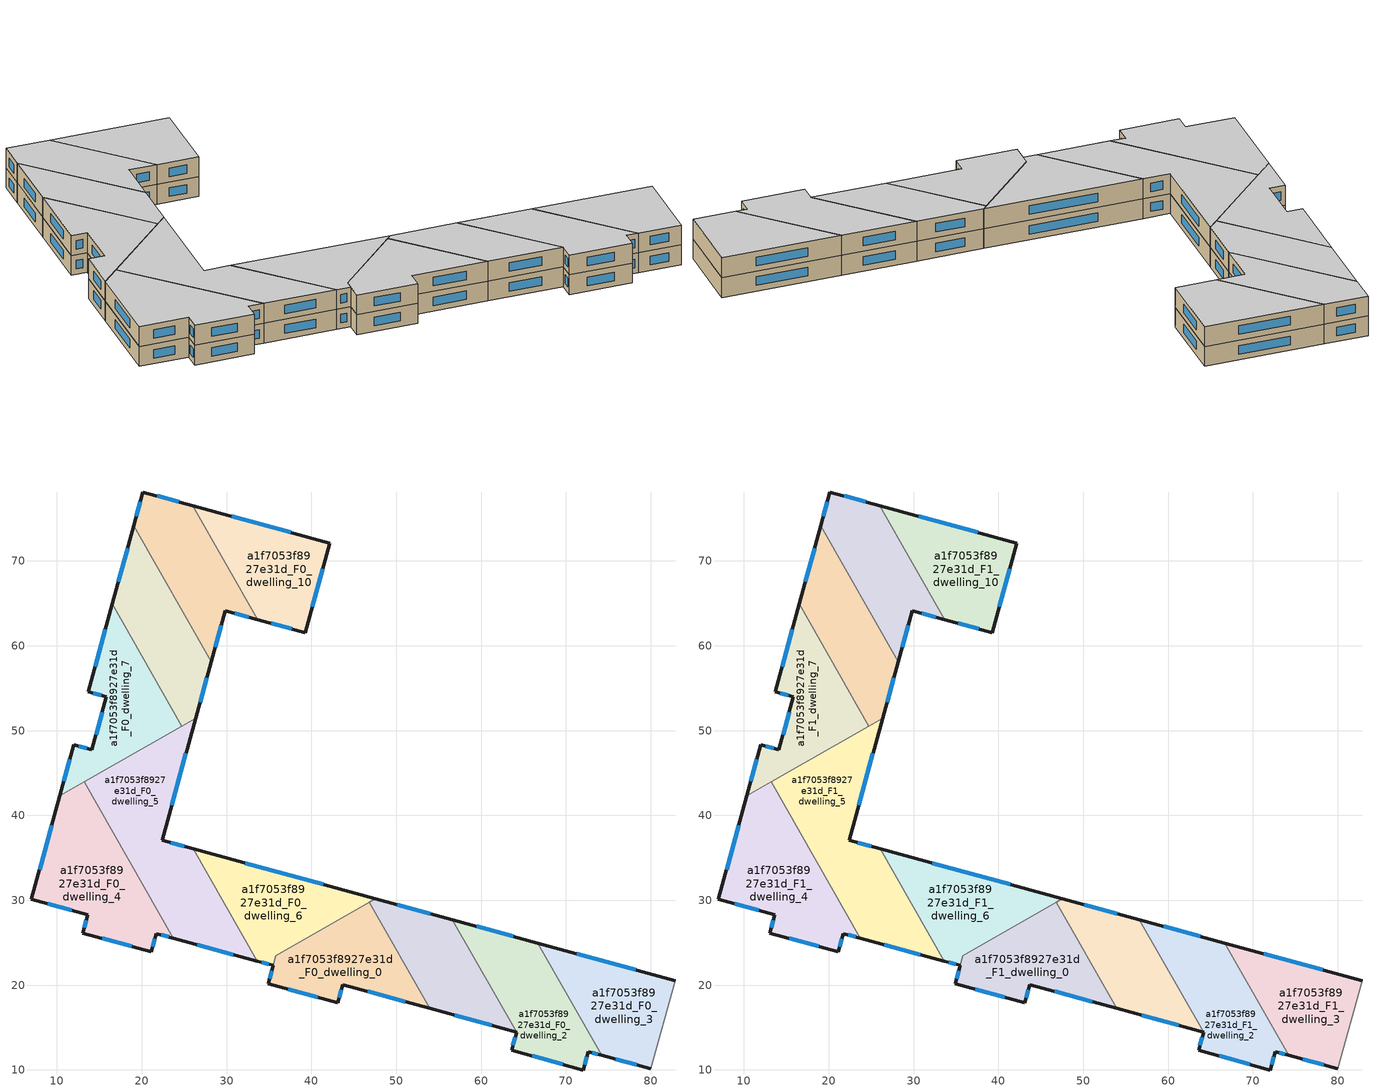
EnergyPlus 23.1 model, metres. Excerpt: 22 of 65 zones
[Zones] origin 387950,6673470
a1f7053f8927e31d_F0_dwelling_0
 floor ground (EU_floor_Construction): 46.83,29.78 53.97,17.26 43.68,20.07 43.09,17.92 34.9,20.16 35.81,23.49 z0
 wall outside (EU_wall_Construction): 34.9,20.16 43.09,17.92 43.68,20.07 53.97,17.26 z0:3
 wall to a1f7053f8927e31d_F0_dwelling_6 (EU_wall_Construction): 46.83,29.78 35.81,23.49 34.9,20.16 z0:3
 wall to a1f7053f8927e31d_F0_dwelling_1 (EU_wall_Construction): 53.97,17.26 46.83,29.78 z0:3
 window (EU_Window_Construction): 46.62,19.27 51.03,18.06 / 43.26,18.53 43.51,19.46 / 37.24,19.52 40.75,18.56 z0.86:2.14
a1f7053f8927e31d_F0_dwelling_1
 floor ground (EU_floor_Construction): 56.62,27.71 64.17,14.47 53.97,17.26 46.82,29.78 47.55,30.19 z0
 wall outside (EU_wall_Construction): 56.62,27.71 47.55,30.19 / 53.97,17.26 64.17,14.47 z0:3
 wall to a1f7053f8927e31d_F0_dwelling_2 (EU_wall_Construction): 64.17,14.47 56.62,27.71 z0:3
 wall to a1f7053f8927e31d_F0_dwelling_6 (EU_wall_Construction): 47.55,30.19 46.82,29.78 z0:3
 window (EU_Window_Construction): 54.02,28.42 50.14,29.48 / 56.88,16.46 61.26,15.26 z0.86:2.14
a1f7053f8927e31d_F0_dwelling_10
 floor ground (EU_floor_Construction): 42.14,72.11 39.26,61.56 33.69,63.09 26.03,76.52 z0
 wall outside (EU_wall_Construction): 33.69,63.09 39.26,61.56 42.14,72.11 26.03,76.52 z0:3
 wall to a1f7053f8927e31d_F0_dwelling_9 (EU_wall_Construction): 26.03,76.52 33.69,63.09 z0:3
 window (EU_Window_Construction): 37.54,73.37 30.63,75.26 / 40.08,64.58 41.32,69.1 / 35.28,62.65 37.67,62 z0.86:2.14
a1f7053f8927e31d_F0_dwelling_2
 floor ground (EU_floor_Construction): 66.67,24.96 74.23,11.72 72.64,12.15 72.05,10 63.58,12.31 64.17,14.47 56.62,27.71 z0
 wall outside (EU_wall_Construction): 64.17,14.47 63.58,12.31 72.05,10 72.64,12.15 74.23,11.72 / 66.67,24.96 56.62,27.71 z0:3
 wall to a1f7053f8927e31d_F0_dwelling_3 (EU_wall_Construction): 74.23,11.72 66.67,24.96 z0:3
 window (EU_Window_Construction): 73.1,12.03 73.78,11.84 / 72.22,10.61 72.47,11.53 / 66,11.65 69.63,10.66 / 64,13.85 63.75,12.93 / 63.8,25.75 59.49,26.93 z0.86:2.14
a1f7053f8927e31d_F0_dwelling_3
 floor ground (EU_floor_Construction): 82.86,20.53 80.02,10.13 74.23,11.72 66.67,24.96 z0
 wall outside (EU_wall_Construction): 82.86,20.53 66.67,24.96 / 74.23,11.72 80.02,10.13 z0:3
 wall adiabatic (EU_wall_Construction): 80.02,10.13 82.86,20.53 z0:3
 window (EU_Window_Construction): 78.24,21.8 71.3,23.7 / 75.88,11.26 78.37,10.59 z0.86:2.14
a1f7053f8927e31d_F0_dwelling_4
 floor ground (EU_floor_Construction): 13.21,43.97 23.73,25.53 21.69,26.08 21.1,23.93 13.05,26.13 13.64,28.29 6.99,30.11 10.33,42.33 z0
 wall outside (EU_wall_Construction): 10.33,42.33 6.99,30.11 13.64,28.29 13.05,26.13 21.1,23.93 21.69,26.08 23.73,25.53 z0:3
 wall to a1f7053f8927e31d_F0_dwelling_5 (EU_wall_Construction): 23.73,25.53 13.21,43.97 z0:3
 wall to a1f7053f8927e31d_F0_dwelling_7 (EU_wall_Construction): 13.21,43.97 10.33,42.33 z0:3
 window (EU_Window_Construction): 13.47,27.67 13.22,26.75 / 8.89,29.59 11.74,28.81 / 9.37,38.84 7.94,33.6 / 22.28,25.93 23.15,25.69 / 21.27,24.55 21.52,25.47 / 15.35,25.5 18.8,24.56 z0.86:2.14
a1f7053f8927e31d_F0_dwelling_5
 floor ground (EU_floor_Construction): 26.34,51.46 22.38,37.08 26.05,36.07 33.6,22.83 23.73,25.53 13.21,43.97 z0
 wall outside (EU_wall_Construction): 26.05,36.07 22.38,37.08 26.34,51.46 / 23.73,25.53 33.6,22.83 z0:3
 wall to a1f7053f8927e31d_F0_dwelling_6 (EU_wall_Construction): 33.6,22.83 26.05,36.07 z0:3
 wall to a1f7053f8927e31d_F0_dwelling_8 (EU_wall_Construction): 26.34,51.46 24.72,50.54 z0:3
 wall to a1f7053f8927e31d_F0_dwelling_7 (EU_wall_Construction): 24.72,50.54 13.21,43.97 z0:3
 window (EU_Window_Construction): 23.51,41.19 25.21,47.35 / 25,36.36 23.43,36.79 / 26.55,24.76 30.78,23.6 z0.86:2.14
a1f7053f8927e31d_F0_dwelling_6
 floor ground (EU_floor_Construction): 47.55,30.19 46.83,29.78 35.81,23.49 34.9,20.16 35.48,22.31 33.6,22.83 26.05,36.07 z0
 wall outside (EU_wall_Construction): 34.89,20.16 35.48,22.31 / 33.6,22.83 35.48,22.31 / 47.55,30.19 26.05,36.07 z0:3
 window (EU_Window_Construction): 35.06,20.77 35.31,21.7 / 34.14,22.68 34.95,22.46 / 41.4,31.87 32.19,34.39 z0.86:2.14
a1f7053f8927e31d_F0_dwelling_7
 floor ground (EU_floor_Construction): 16.51,64.94 24.72,50.54 10.33,42.33 11.97,48.33 14.13,47.74 15.83,53.98 13.68,54.57 z0
 wall outside (EU_wall_Construction): 16.51,64.94 13.68,54.57 15.83,53.98 14.13,47.74 11.97,48.33 10.33,42.33 z0:3
 wall to a1f7053f8927e31d_F0_dwelling_8 (EU_wall_Construction): 24.72,50.54 16.51,64.94 z0:3
 window (EU_Window_Construction): 15.34,52.2 14.61,49.53 / 14.29,54.4 15.22,54.15 / 15.7,61.98 14.49,57.53 / 11.5,46.62 10.8,44.05 / 13.51,47.91 12.59,48.16 z0.86:2.14
a1f7053f8927e31d_F0_dwelling_8
 floor ground (EU_floor_Construction): 19.03,74.16 28.17,58.14 26.34,51.46 24.72,50.54 16.51,64.94 z0
 wall outside (EU_wall_Construction): 19.03,74.16 16.51,64.94 / 26.34,51.46 28.17,58.14 z0:3
 wall to a1f7053f8927e31d_F0_dwelling_9 (EU_wall_Construction): 28.17,58.14 19.03,74.16 z0:3
 window (EU_Window_Construction): 18.31,71.52 17.23,67.57 / 26.86,53.37 27.65,56.23 z0.86:2.14
a1f7053f8927e31d_F0_dwelling_9
 floor ground (EU_floor_Construction): 26.03,76.52 33.69,63.09 29.83,64.14 28.17,58.14 19.03,74.16 20.12,78.13 z0
 wall outside (EU_wall_Construction): 26.03,76.52 20.12,78.13 19.03,74.16 / 28.17,58.14 29.83,64.14 33.69,63.09 z0:3
 window (EU_Window_Construction): 24.34,76.98 21.81,77.67 / 30.93,63.84 32.58,63.39 / 28.65,59.85 29.35,62.43 / 19.81,77 19.35,75.29 z0.86:2.14
a1f7053f8927e31d_F1_dwelling_0
 floor to a1f7053f8927e31d_F0_dwelling_0 (EU_floor_Construction): 46.83,29.78 53.97,17.26 43.68,20.07 43.09,17.92 34.9,20.16 35.81,23.49 z3
 wall outside (EU_wall_Construction): 34.9,20.16 43.09,17.92 43.68,20.07 53.97,17.26 z3:6
 wall to a1f7053f8927e31d_F1_dwelling_6 (EU_wall_Construction): 46.83,29.78 35.81,23.49 34.9,20.16 z3:6
 wall to a1f7053f8927e31d_F1_dwelling_1 (EU_wall_Construction): 53.97,17.26 46.83,29.78 z3:6
 window (EU_Window_Construction): 46.62,19.27 51.03,18.06 / 43.26,18.53 43.51,19.46 / 37.24,19.52 40.75,18.56 z3.86:5.14
 ceiling to a1f7053f8927e31d_F2_dwelling_0 (EU_floor_Construction): 53.97,17.26 46.83,29.78 35.81,23.49 34.9,20.16 43.09,17.92 43.68,20.07 z6
a1f7053f8927e31d_F1_dwelling_1
 floor to a1f7053f8927e31d_F0_dwelling_1 (EU_floor_Construction): 56.62,27.71 64.17,14.47 53.97,17.26 46.82,29.78 47.55,30.19 z3
 wall outside (EU_wall_Construction): 56.62,27.71 47.55,30.19 / 53.97,17.26 64.17,14.47 z3:6
 wall to a1f7053f8927e31d_F1_dwelling_2 (EU_wall_Construction): 64.17,14.47 56.62,27.71 z3:6
 wall to a1f7053f8927e31d_F1_dwelling_6 (EU_wall_Construction): 47.55,30.19 46.82,29.78 z3:6
 window (EU_Window_Construction): 54.02,28.42 50.14,29.48 / 56.88,16.46 61.26,15.26 z3.86:5.14
 ceiling to a1f7053f8927e31d_F2_dwelling_1 (EU_floor_Construction): 64.17,14.47 56.62,27.71 47.55,30.19 46.82,29.78 53.97,17.26 z6
a1f7053f8927e31d_F1_dwelling_10
 floor to a1f7053f8927e31d_F0_dwelling_10 (EU_floor_Construction): 42.14,72.11 39.26,61.56 33.69,63.09 26.03,76.52 z3
 wall outside (EU_wall_Construction): 33.69,63.09 39.26,61.56 42.14,72.11 26.03,76.52 z3:6
 wall to a1f7053f8927e31d_F1_dwelling_9 (EU_wall_Construction): 26.03,76.52 33.69,63.09 z3:6
 window (EU_Window_Construction): 37.54,73.37 30.63,75.26 / 40.08,64.58 41.32,69.1 / 35.28,62.65 37.67,62 z3.86:5.14
 ceiling to a1f7053f8927e31d_F2_dwelling_10 (EU_floor_Construction): 39.26,61.56 42.14,72.11 26.03,76.52 33.69,63.09 z6
a1f7053f8927e31d_F1_dwelling_2
 floor to a1f7053f8927e31d_F0_dwelling_2 (EU_floor_Construction): 66.67,24.96 74.23,11.72 72.64,12.15 72.05,10 63.58,12.31 64.17,14.47 56.62,27.71 z3
 wall outside (EU_wall_Construction): 64.17,14.47 63.58,12.31 72.05,10 72.64,12.15 74.23,11.72 / 66.67,24.96 56.62,27.71 z3:6
 wall to a1f7053f8927e31d_F1_dwelling_3 (EU_wall_Construction): 74.23,11.72 66.67,24.96 z3:6
 window (EU_Window_Construction): 73.1,12.03 73.78,11.84 / 72.22,10.61 72.47,11.53 / 66,11.65 69.63,10.66 / 64,13.85 63.75,12.93 / 63.8,25.75 59.49,26.93 z3.86:5.14
 ceiling to a1f7053f8927e31d_F2_dwelling_2 (EU_floor_Construction): 74.23,11.72 66.67,24.96 56.62,27.71 64.17,14.47 63.58,12.31 72.05,10 72.64,12.15 z6
a1f7053f8927e31d_F1_dwelling_3
 floor to a1f7053f8927e31d_F0_dwelling_3 (EU_floor_Construction): 82.86,20.53 80.02,10.13 74.23,11.72 66.67,24.96 z3
 wall outside (EU_wall_Construction): 82.86,20.53 66.67,24.96 / 74.23,11.72 80.02,10.13 z3:6
 wall adiabatic (EU_wall_Construction): 80.02,10.13 82.86,20.53 z3:6
 window (EU_Window_Construction): 78.24,21.8 71.3,23.7 / 75.88,11.26 78.37,10.59 z3.86:5.14
 ceiling to a1f7053f8927e31d_F2_dwelling_3 (EU_floor_Construction): 80.02,10.13 82.86,20.53 66.67,24.96 74.23,11.72 z6
a1f7053f8927e31d_F1_dwelling_4
 floor to a1f7053f8927e31d_F0_dwelling_4 (EU_floor_Construction): 13.21,43.97 23.73,25.53 21.69,26.08 21.1,23.93 13.05,26.13 13.64,28.29 6.99,30.11 10.33,42.33 z3
 wall outside (EU_wall_Construction): 10.33,42.33 6.99,30.11 13.64,28.29 13.05,26.13 21.1,23.93 21.69,26.08 23.73,25.53 z3:6
 wall to a1f7053f8927e31d_F1_dwelling_5 (EU_wall_Construction): 23.73,25.53 13.21,43.97 z3:6
 wall to a1f7053f8927e31d_F1_dwelling_7 (EU_wall_Construction): 13.21,43.97 10.33,42.33 z3:6
 window (EU_Window_Construction): 13.47,27.67 13.22,26.75 / 8.89,29.59 11.74,28.81 / 9.37,38.84 7.94,33.6 / 22.28,25.93 23.15,25.69 / 21.27,24.55 21.52,25.47 / 15.35,25.5 18.8,24.56 z3.86:5.14
 ceiling to a1f7053f8927e31d_F2_dwelling_4 (EU_floor_Construction): 23.73,25.53 13.21,43.97 10.33,42.33 6.99,30.11 13.64,28.29 13.05,26.13 21.1,23.93 21.69,26.08 z6
a1f7053f8927e31d_F1_dwelling_5
 floor to a1f7053f8927e31d_F0_dwelling_5 (EU_floor_Construction): 26.34,51.46 22.38,37.08 26.05,36.07 33.6,22.83 23.73,25.53 13.21,43.97 z3
 wall outside (EU_wall_Construction): 26.05,36.07 22.38,37.08 26.34,51.46 / 23.73,25.53 33.6,22.83 z3:6
 wall to a1f7053f8927e31d_F1_dwelling_6 (EU_wall_Construction): 33.6,22.83 26.05,36.07 z3:6
 wall to a1f7053f8927e31d_F1_dwelling_8 (EU_wall_Construction): 26.34,51.46 24.72,50.54 z3:6
 wall to a1f7053f8927e31d_F1_dwelling_7 (EU_wall_Construction): 24.72,50.54 13.21,43.97 z3:6
 window (EU_Window_Construction): 23.51,41.19 25.21,47.35 / 25,36.36 23.43,36.79 / 26.55,24.76 30.78,23.6 z3.86:5.14
 ceiling to a1f7053f8927e31d_F2_dwelling_5 (EU_floor_Construction): 33.6,22.83 26.05,36.07 22.38,37.08 26.34,51.46 13.21,43.97 23.73,25.53 z6
a1f7053f8927e31d_F1_dwelling_6
 floor to a1f7053f8927e31d_F0_dwelling_6 (EU_floor_Construction): 47.55,30.19 46.83,29.78 35.81,23.49 34.9,20.16 35.48,22.31 33.6,22.83 26.05,36.07 z3
 wall outside (EU_wall_Construction): 34.89,20.16 35.48,22.31 / 33.6,22.83 35.48,22.31 / 47.55,30.19 26.05,36.07 z3:6
 window (EU_Window_Construction): 35.06,20.77 35.31,21.7 / 34.14,22.68 34.95,22.46 / 41.4,31.87 32.19,34.39 z3.86:5.14
 ceiling to a1f7053f8927e31d_F2_dwelling_6 (EU_floor_Construction): 46.83,29.78 47.55,30.19 26.05,36.07 33.6,22.83 35.48,22.31 34.9,20.16 35.81,23.49 z6
a1f7053f8927e31d_F1_dwelling_7
 floor to a1f7053f8927e31d_F0_dwelling_7 (EU_floor_Construction): 16.51,64.94 24.72,50.54 10.33,42.33 11.97,48.33 14.13,47.74 15.83,53.98 13.68,54.57 z3
 wall outside (EU_wall_Construction): 16.51,64.94 13.68,54.57 15.83,53.98 14.13,47.74 11.97,48.33 10.33,42.33 z3:6
 wall to a1f7053f8927e31d_F1_dwelling_8 (EU_wall_Construction): 24.72,50.54 16.51,64.94 z3:6
 window (EU_Window_Construction): 15.34,52.2 14.61,49.53 / 14.29,54.4 15.22,54.15 / 15.7,61.98 14.49,57.53 / 11.5,46.62 10.8,44.05 / 13.51,47.91 12.59,48.16 z3.86:5.14
 ceiling to a1f7053f8927e31d_F2_dwelling_7 (EU_floor_Construction): 24.72,50.54 16.51,64.94 13.68,54.57 15.83,53.98 14.13,47.74 11.97,48.33 10.33,42.33 z6
a1f7053f8927e31d_F1_dwelling_8
 floor to a1f7053f8927e31d_F0_dwelling_8 (EU_floor_Construction): 19.03,74.16 28.17,58.14 26.34,51.46 24.72,50.54 16.51,64.94 z3
 wall outside (EU_wall_Construction): 19.03,74.16 16.51,64.94 / 26.34,51.46 28.17,58.14 z3:6
 wall to a1f7053f8927e31d_F1_dwelling_9 (EU_wall_Construction): 28.17,58.14 19.03,74.16 z3:6
 window (EU_Window_Construction): 18.31,71.52 17.23,67.57 / 26.86,53.37 27.65,56.23 z3.86:5.14
 ceiling to a1f7053f8927e31d_F2_dwelling_8 (EU_floor_Construction): 26.34,51.46 28.17,58.14 19.03,74.16 16.51,64.94 24.72,50.54 z6
a1f7053f8927e31d_F1_dwelling_9
 floor to a1f7053f8927e31d_F0_dwelling_9 (EU_floor_Construction): 26.03,76.52 33.69,63.09 29.83,64.14 28.17,58.14 19.03,74.16 20.12,78.13 z3
 wall outside (EU_wall_Construction): 26.03,76.52 20.12,78.13 19.03,74.16 / 28.17,58.14 29.83,64.14 33.69,63.09 z3:6
 window (EU_Window_Construction): 24.34,76.98 21.81,77.67 / 30.93,63.84 32.58,63.39 / 28.65,59.85 29.35,62.43 / 19.81,77 19.35,75.29 z3.86:5.14
 ceiling to a1f7053f8927e31d_F2_dwelling_9 (EU_floor_Construction): 33.69,63.09 26.03,76.52 20.12,78.13 19.03,74.16 28.17,58.14 29.83,64.14 z6
[Building]
EU S2 Campaign: North Axis=0; Terrain=City; Solar Distribution=FullExterior
[Site:Location]
Helsinki-Vantaa.AP: Latitude=60.317; Longitude=24.963; Time Zone=2; Elevation=54.6
[SizingPeriod:WeatherFileDays]
AnnualSizingPeriod: Begin Month=1; Begin Day of Month=1; End Month=12; End Day of Month=31; Day of Week for Start Day=Monday; Use Weather File Daylight Saving Period=No; Use Weather File Rain and Snow Indicators=No
[MATERIAL]
EU_InternalMass_Material: Roughness=MediumRough; Thickness=0.1; Conductivity=1; Density=1800; Specific Heat=900; Thermal Absorptance=0.9; Solar Absorptance=0.7; Visible Absorptance=0.7
[MATERIAL:NOMASS] Roughness=MediumRough; Thermal Absorptance=0.9; Solar Absorptance=0.7; Visible Absorptance=0.7
Name | Thermal Resistance
EU_wall_NoMass | 5.91765
EU_floor_NoMass | 6.2875
[WINDOWMATERIAL:SIMPLEGLAZINGSYSTEM]
EU_Window_SimpleGlazing: UFactor=0.994035; Solar Heat Gain Coefficient=0.7; Visible Transmittance=0.7
[CONSTRUCTION]
EU_wall_Construction: EU_wall_NoMass
EU_floor_Construction: EU_floor_NoMass
EU_Window_Construction: EU_Window_SimpleGlazing
EU_InternalMass_Construction: EU_InternalMass_Material
[ZONE] Type=1; Multiplier=1; Ceiling Height=autocalculate; Floor Area=autocalculate; Part of Total Floor Area=Yes
Name | Volume
a1f7053f8927e31d_F0_dwelling_0; a1f7053f8927e31d_F1_dwelling_0 | 366.182
a1f7053f8927e31d_F0_dwelling_1; a1f7053f8927e31d_F1_dwelling_1 | 341.207
a1f7053f8927e31d_F0_dwelling_10; a1f7053f8927e31d_F1_dwelling_10 | 368.648
a1f7053f8927e31d_F0_dwelling_2; a1f7053f8927e31d_F1_dwelling_2 | 396.111
a1f7053f8927e31d_F0_dwelling_3; a1f7053f8927e31d_F1_dwelling_3 | 368.645
a1f7053f8927e31d_F0_dwelling_4; a1f7053f8927e31d_F1_dwelling_4 | 491.547
a1f7053f8927e31d_F0_dwelling_5; a1f7053f8927e31d_F1_dwelling_5 | 610.853
a1f7053f8927e31d_F0_dwelling_6; a1f7053f8927e31d_F1_dwelling_6 | 374.758
a1f7053f8927e31d_F0_dwelling_7; a1f7053f8927e31d_F1_dwelling_7 | 368.666
a1f7053f8927e31d_F0_dwelling_8; a1f7053f8927e31d_F1_dwelling_8 | 368.624
a1f7053f8927e31d_F0_dwelling_9; a1f7053f8927e31d_F1_dwelling_9 | 368.695
[INTERNALMASS] Construction=EU_InternalMass_Construction
Name | Zone or ZoneList | Surface Area
a1f7053f8927e31d_F0_dwelling_0_EU_InternalMass | a1f7053f8927e31d_F0_dwelling_0 | 122.064
a1f7053f8927e31d_F0_dwelling_1_EU_InternalMass | a1f7053f8927e31d_F0_dwelling_1 | 113.735
a1f7053f8927e31d_F0_dwelling_2_EU_InternalMass | a1f7053f8927e31d_F0_dwelling_2 | 132.038
a1f7053f8927e31d_F0_dwelling_3_EU_InternalMass | a1f7053f8927e31d_F0_dwelling_3 | 122.881
a1f7053f8927e31d_F0_dwelling_4_EU_InternalMass | a1f7053f8927e31d_F0_dwelling_4 | 163.849
a1f7053f8927e31d_F0_dwelling_5_EU_InternalMass | a1f7053f8927e31d_F0_dwelling_5 | 203.621
a1f7053f8927e31d_F0_dwelling_6_EU_InternalMass | a1f7053f8927e31d_F0_dwelling_6 | 124.919
a1f7053f8927e31d_F0_dwelling_7_EU_InternalMass | a1f7053f8927e31d_F0_dwelling_7 | 122.888
a1f7053f8927e31d_F0_dwelling_8_EU_InternalMass | a1f7053f8927e31d_F0_dwelling_8 | 122.875
a1f7053f8927e31d_F0_dwelling_9_EU_InternalMass | a1f7053f8927e31d_F0_dwelling_9 | 122.898
a1f7053f8927e31d_F0_dwelling_10_EU_InternalMass | a1f7053f8927e31d_F0_dwelling_10 | 122.883
a1f7053f8927e31d_F1_dwelling_0_EU_InternalMass | a1f7053f8927e31d_F1_dwelling_0 | 122.064
a1f7053f8927e31d_F1_dwelling_1_EU_InternalMass | a1f7053f8927e31d_F1_dwelling_1 | 113.735
a1f7053f8927e31d_F1_dwelling_2_EU_InternalMass | a1f7053f8927e31d_F1_dwelling_2 | 132.038
a1f7053f8927e31d_F1_dwelling_3_EU_InternalMass | a1f7053f8927e31d_F1_dwelling_3 | 122.881
a1f7053f8927e31d_F1_dwelling_4_EU_InternalMass | a1f7053f8927e31d_F1_dwelling_4 | 163.849
a1f7053f8927e31d_F1_dwelling_5_EU_InternalMass | a1f7053f8927e31d_F1_dwelling_5 | 203.621
a1f7053f8927e31d_F1_dwelling_6_EU_InternalMass | a1f7053f8927e31d_F1_dwelling_6 | 124.919
a1f7053f8927e31d_F1_dwelling_7_EU_InternalMass | a1f7053f8927e31d_F1_dwelling_7 | 122.888
a1f7053f8927e31d_F1_dwelling_8_EU_InternalMass | a1f7053f8927e31d_F1_dwelling_8 | 122.875
a1f7053f8927e31d_F1_dwelling_9_EU_InternalMass | a1f7053f8927e31d_F1_dwelling_9 | 122.898
a1f7053f8927e31d_F1_dwelling_10_EU_InternalMass | a1f7053f8927e31d_F1_dwelling_10 | 122.883
[OTHEREQUIPMENT] Fuel Type=Electricity; Design Level Calculation Method=Watts/Area; Power per Zone Floor Area=1; Fraction Latent=0; Fraction Radiant=0; Fraction Lost=0; Carbon Dioxide Generation Rate=0; EndUse Subcategory=EU_Step8_InternalGains
Name | Zone or ZoneList or Space or SpaceList | Schedule
EU_Step8_InternalGain_a1f7053f8927e31d_F0_dwelling_0_f000 | a1f7053f8927e31d_F0_dwelling_0 | EU_Step8_GainSchedule_a1f7053f8927e31d_F0_dwelling_0_f000
EU_Step8_InternalGain_a1f7053f8927e31d_F0_dwelling_1_f000 | a1f7053f8927e31d_F0_dwelling_1 | EU_Step8_GainSchedule_a1f7053f8927e31d_F0_dwelling_1_f000
EU_Step8_InternalGain_a1f7053f8927e31d_F0_dwelling_2_f000 | a1f7053f8927e31d_F0_dwelling_2 | EU_Step8_GainSchedule_a1f7053f8927e31d_F0_dwelling_2_f000
EU_Step8_InternalGain_a1f7053f8927e31d_F0_dwelling_3_f000 | a1f7053f8927e31d_F0_dwelling_3 | EU_Step8_GainSchedule_a1f7053f8927e31d_F0_dwelling_3_f000
EU_Step8_InternalGain_a1f7053f8927e31d_F0_dwelling_4_f000 | a1f7053f8927e31d_F0_dwelling_4 | EU_Step8_GainSchedule_a1f7053f8927e31d_F0_dwelling_4_f000
EU_Step8_InternalGain_a1f7053f8927e31d_F0_dwelling_5_f000 | a1f7053f8927e31d_F0_dwelling_5 | EU_Step8_GainSchedule_a1f7053f8927e31d_F0_dwelling_5_f000
EU_Step8_InternalGain_a1f7053f8927e31d_F0_dwelling_6_f000 | a1f7053f8927e31d_F0_dwelling_6 | EU_Step8_GainSchedule_a1f7053f8927e31d_F0_dwelling_6_f000
EU_Step8_InternalGain_a1f7053f8927e31d_F0_dwelling_7_f000 | a1f7053f8927e31d_F0_dwelling_7 | EU_Step8_GainSchedule_a1f7053f8927e31d_F0_dwelling_7_f000
EU_Step8_InternalGain_a1f7053f8927e31d_F0_dwelling_8_f000 | a1f7053f8927e31d_F0_dwelling_8 | EU_Step8_GainSchedule_a1f7053f8927e31d_F0_dwelling_8_f000
EU_Step8_InternalGain_a1f7053f8927e31d_F0_dwelling_9_f000 | a1f7053f8927e31d_F0_dwelling_9 | EU_Step8_GainSchedule_a1f7053f8927e31d_F0_dwelling_9_f000
EU_Step8_InternalGain_a1f7053f8927e31d_F0_dwelling_10_f000 | a1f7053f8927e31d_F0_dwelling_10 | EU_Step8_GainSchedule_a1f7053f8927e31d_F0_dwelling_10_f000
EU_Step8_InternalGain_a1f7053f8927e31d_F1_dwelling_0_f000 | a1f7053f8927e31d_F1_dwelling_0 | EU_Step8_GainSchedule_a1f7053f8927e31d_F1_dwelling_0_f000
EU_Step8_InternalGain_a1f7053f8927e31d_F1_dwelling_1_f000 | a1f7053f8927e31d_F1_dwelling_1 | EU_Step8_GainSchedule_a1f7053f8927e31d_F1_dwelling_1_f000
EU_Step8_InternalGain_a1f7053f8927e31d_F1_dwelling_2_f000 | a1f7053f8927e31d_F1_dwelling_2 | EU_Step8_GainSchedule_a1f7053f8927e31d_F1_dwelling_2_f000
EU_Step8_InternalGain_a1f7053f8927e31d_F1_dwelling_3_f000 | a1f7053f8927e31d_F1_dwelling_3 | EU_Step8_GainSchedule_a1f7053f8927e31d_F1_dwelling_3_f000
EU_Step8_InternalGain_a1f7053f8927e31d_F1_dwelling_4_f000 | a1f7053f8927e31d_F1_dwelling_4 | EU_Step8_GainSchedule_a1f7053f8927e31d_F1_dwelling_4_f000
EU_Step8_InternalGain_a1f7053f8927e31d_F1_dwelling_5_f000 | a1f7053f8927e31d_F1_dwelling_5 | EU_Step8_GainSchedule_a1f7053f8927e31d_F1_dwelling_5_f000
EU_Step8_InternalGain_a1f7053f8927e31d_F1_dwelling_6_f000 | a1f7053f8927e31d_F1_dwelling_6 | EU_Step8_GainSchedule_a1f7053f8927e31d_F1_dwelling_6_f000
EU_Step8_InternalGain_a1f7053f8927e31d_F1_dwelling_7_f000 | a1f7053f8927e31d_F1_dwelling_7 | EU_Step8_GainSchedule_a1f7053f8927e31d_F1_dwelling_7_f000
EU_Step8_InternalGain_a1f7053f8927e31d_F1_dwelling_8_f000 | a1f7053f8927e31d_F1_dwelling_8 | EU_Step8_GainSchedule_a1f7053f8927e31d_F1_dwelling_8_f000
EU_Step8_InternalGain_a1f7053f8927e31d_F1_dwelling_9_f000 | a1f7053f8927e31d_F1_dwelling_9 | EU_Step8_GainSchedule_a1f7053f8927e31d_F1_dwelling_9_f000
EU_Step8_InternalGain_a1f7053f8927e31d_F1_dwelling_10_f000 | a1f7053f8927e31d_F1_dwelling_10 | EU_Step8_GainSchedule_a1f7053f8927e31d_F1_dwelling_10_f000
[ZONEVENTILATION:DESIGNFLOWRATE] Schedule=EU_AlwaysOn; Design Flow Rate Calculation Method=AirChanges/Hour; Air Changes per Hour=0.596421; Ventilation Type=Natural; Fan Pressure Rise=0; Fan Total Efficiency=1; Constant Term Coefficient=1; Temperature Term Coefficient=0; Velocity Term Coefficient=0; Velocity Squared Term Coefficient=0; Minimum Indoor Temperature=-100; Maximum Indoor Temperature=100; Delta Temperature=-100; Minimum Outdoor Temperature=-100; Maximum Outdoor Temperature=100; Maximum Wind Speed=40
Name | Zone or ZoneList or Space or SpaceList
EU_ConstantAir_a1f7053f8927e31d_F0_dwelling_0 | a1f7053f8927e31d_F0_dwelling_0
EU_ConstantAir_a1f7053f8927e31d_F0_dwelling_1 | a1f7053f8927e31d_F0_dwelling_1
EU_ConstantAir_a1f7053f8927e31d_F0_dwelling_2 | a1f7053f8927e31d_F0_dwelling_2
EU_ConstantAir_a1f7053f8927e31d_F0_dwelling_3 | a1f7053f8927e31d_F0_dwelling_3
EU_ConstantAir_a1f7053f8927e31d_F0_dwelling_4 | a1f7053f8927e31d_F0_dwelling_4
EU_ConstantAir_a1f7053f8927e31d_F0_dwelling_5 | a1f7053f8927e31d_F0_dwelling_5
EU_ConstantAir_a1f7053f8927e31d_F0_dwelling_6 | a1f7053f8927e31d_F0_dwelling_6
EU_ConstantAir_a1f7053f8927e31d_F0_dwelling_7 | a1f7053f8927e31d_F0_dwelling_7
EU_ConstantAir_a1f7053f8927e31d_F0_dwelling_8 | a1f7053f8927e31d_F0_dwelling_8
EU_ConstantAir_a1f7053f8927e31d_F0_dwelling_9 | a1f7053f8927e31d_F0_dwelling_9
EU_ConstantAir_a1f7053f8927e31d_F0_dwelling_10 | a1f7053f8927e31d_F0_dwelling_10
EU_ConstantAir_a1f7053f8927e31d_F1_dwelling_0 | a1f7053f8927e31d_F1_dwelling_0
EU_ConstantAir_a1f7053f8927e31d_F1_dwelling_1 | a1f7053f8927e31d_F1_dwelling_1
EU_ConstantAir_a1f7053f8927e31d_F1_dwelling_2 | a1f7053f8927e31d_F1_dwelling_2
EU_ConstantAir_a1f7053f8927e31d_F1_dwelling_3 | a1f7053f8927e31d_F1_dwelling_3
EU_ConstantAir_a1f7053f8927e31d_F1_dwelling_4 | a1f7053f8927e31d_F1_dwelling_4
EU_ConstantAir_a1f7053f8927e31d_F1_dwelling_5 | a1f7053f8927e31d_F1_dwelling_5
EU_ConstantAir_a1f7053f8927e31d_F1_dwelling_6 | a1f7053f8927e31d_F1_dwelling_6
EU_ConstantAir_a1f7053f8927e31d_F1_dwelling_7 | a1f7053f8927e31d_F1_dwelling_7
EU_ConstantAir_a1f7053f8927e31d_F1_dwelling_8 | a1f7053f8927e31d_F1_dwelling_8
EU_ConstantAir_a1f7053f8927e31d_F1_dwelling_9 | a1f7053f8927e31d_F1_dwelling_9
EU_ConstantAir_a1f7053f8927e31d_F1_dwelling_10 | a1f7053f8927e31d_F1_dwelling_10
[HVACTEMPLATE:THERMOSTAT] Constant Heating Setpoint=20; Constant Cooling Setpoint=50
EU_HeatOnly_a1f7053f8927e31d_F0_dwelling_0; EU_HeatOnly_a1f7053f8927e31d_F0_dwelling_1; EU_HeatOnly_a1f7053f8927e31d_F0_dwelling_2; EU_HeatOnly_a1f7053f8927e31d_F0_dwelling_3; EU_HeatOnly_a1f7053f8927e31d_F0_dwelling_4; EU_HeatOnly_a1f7053f8927e31d_F0_dwelling_5; EU_HeatOnly_a1f7053f8927e31d_F0_dwelling_6; EU_HeatOnly_a1f7053f8927e31d_F0_dwelling_7; EU_HeatOnly_a1f7053f8927e31d_F0_dwelling_8; EU_HeatOnly_a1f7053f8927e31d_F0_dwelling_9; EU_HeatOnly_a1f7053f8927e31d_F0_dwelling_10; EU_HeatOnly_a1f7053f8927e31d_F1_dwelling_0; EU_HeatOnly_a1f7053f8927e31d_F1_dwelling_1; EU_HeatOnly_a1f7053f8927e31d_F1_dwelling_2; EU_HeatOnly_a1f7053f8927e31d_F1_dwelling_3; EU_HeatOnly_a1f7053f8927e31d_F1_dwelling_4; EU_HeatOnly_a1f7053f8927e31d_F1_dwelling_5; EU_HeatOnly_a1f7053f8927e31d_F1_dwelling_6; EU_HeatOnly_a1f7053f8927e31d_F1_dwelling_7; EU_HeatOnly_a1f7053f8927e31d_F1_dwelling_8; EU_HeatOnly_a1f7053f8927e31d_F1_dwelling_9; EU_HeatOnly_a1f7053f8927e31d_F1_dwelling_10; EU_HeatOnly_a1f7053f8927e31d_F2_dwelling_0; EU_HeatOnly_a1f7053f8927e31d_F2_dwelling_1; EU_HeatOnly_a1f7053f8927e31d_F2_dwelling_2; EU_HeatOnly_a1f7053f8927e31d_F2_dwelling_3; EU_HeatOnly_a1f7053f8927e31d_F2_dwelling_4; EU_HeatOnly_a1f7053f8927e31d_F2_dwelling_5; EU_HeatOnly_a1f7053f8927e31d_F2_dwelling_6; EU_HeatOnly_a1f7053f8927e31d_F2_dwelling_7; EU_HeatOnly_a1f7053f8927e31d_F2_dwelling_8; EU_HeatOnly_a1f7053f8927e31d_F2_dwelling_9; EU_HeatOnly_a1f7053f8927e31d_F2_dwelling_10; EU_HeatOnly_a1f7053f8927e31d_F3_dwelling_0; EU_HeatOnly_a1f7053f8927e31d_F3_dwelling_1; EU_HeatOnly_a1f7053f8927e31d_F3_dwelling_2; EU_HeatOnly_a1f7053f8927e31d_F3_dwelling_3; EU_HeatOnly_a1f7053f8927e31d_F3_dwelling_4; EU_HeatOnly_a1f7053f8927e31d_F3_dwelling_5; EU_HeatOnly_a1f7053f8927e31d_F3_dwelling_6; EU_HeatOnly_a1f7053f8927e31d_F3_dwelling_7; EU_HeatOnly_a1f7053f8927e31d_F3_dwelling_8; EU_HeatOnly_a1f7053f8927e31d_F3_dwelling_9; EU_HeatOnly_a1f7053f8927e31d_F3_dwelling_10; EU_HeatOnly_a1f7053f8927e31d_F4_dwelling_0; EU_HeatOnly_a1f7053f8927e31d_F4_dwelling_1; EU_HeatOnly_a1f7053f8927e31d_F4_dwelling_2; EU_HeatOnly_a1f7053f8927e31d_F4_dwelling_3; EU_HeatOnly_a1f7053f8927e31d_F4_dwelling_4; EU_HeatOnly_a1f7053f8927e31d_F4_dwelling_5; EU_HeatOnly_a1f7053f8927e31d_F4_dwelling_6; EU_HeatOnly_a1f7053f8927e31d_F4_dwelling_7; EU_HeatOnly_a1f7053f8927e31d_F4_dwelling_8; EU_HeatOnly_a1f7053f8927e31d_F4_dwelling_9; EU_HeatOnly_a1f7053f8927e31d_F4_dwelling_10; EU_HeatOnly_a1f7053f8927e31d_F5_dwelling_0; EU_HeatOnly_a1f7053f8927e31d_F5_dwelling_1; EU_HeatOnly_a1f7053f8927e31d_F5_dwelling_2; EU_HeatOnly_a1f7053f8927e31d_F5_dwelling_3; EU_HeatOnly_a1f7053f8927e31d_F5_dwelling_4; EU_HeatOnly_a1f7053f8927e31d_F5_dwelling_5; EU_HeatOnly_a1f7053f8927e31d_F5_dwelling_6; EU_HeatOnly_a1f7053f8927e31d_F5_dwelling_7; EU_HeatOnly_a1f7053f8927e31d_F5_dwelling_8; EU_HeatOnly_a1f7053f8927e31d_F5_dwelling_9
[HVACTEMPLATE:ZONE:IDEALLOADSAIRSYSTEM] System Availability Schedule=EU_AlwaysOn; Maximum Heating Supply Air Temperature=50; Minimum Cooling Supply Air Temperature=13; Maximum Heating Supply Air Humidity Ratio=0.0156; Minimum Cooling Supply Air Humidity Ratio=0.0077; Heating Limit=NoLimit; Cooling Limit=NoLimit; Heating Availability Schedule=EU_AlwaysOn; Cooling Availability Schedule=EU_CoolingOff; Dehumidification Control Type=ConstantSensibleHeatRatio; Cooling Sensible Heat Ratio=0.7; Dehumidification Setpoint=60; Humidification Control Type=None; Humidification Setpoint=30; Outdoor Air Method=None; Outdoor Air Flow Rate per Person=0.00944; Outdoor Air Flow Rate per Zone Floor Area=0; Outdoor Air Flow Rate per Zone=0; Demand Controlled Ventilation Type=None; Outdoor Air Economizer Type=NoEconomizer; Heat Recovery Type=None; Sensible Heat Recovery Effectiveness=0.7; Latent Heat Recovery Effectiveness=0.65
Name | Template Thermostat
a1f7053f8927e31d_F0_dwelling_0 | EU_HeatOnly_a1f7053f8927e31d_F0_dwelling_0
a1f7053f8927e31d_F0_dwelling_1 | EU_HeatOnly_a1f7053f8927e31d_F0_dwelling_1
a1f7053f8927e31d_F0_dwelling_2 | EU_HeatOnly_a1f7053f8927e31d_F0_dwelling_2
a1f7053f8927e31d_F0_dwelling_3 | EU_HeatOnly_a1f7053f8927e31d_F0_dwelling_3
a1f7053f8927e31d_F0_dwelling_4 | EU_HeatOnly_a1f7053f8927e31d_F0_dwelling_4
a1f7053f8927e31d_F0_dwelling_5 | EU_HeatOnly_a1f7053f8927e31d_F0_dwelling_5
a1f7053f8927e31d_F0_dwelling_6 | EU_HeatOnly_a1f7053f8927e31d_F0_dwelling_6
a1f7053f8927e31d_F0_dwelling_7 | EU_HeatOnly_a1f7053f8927e31d_F0_dwelling_7
a1f7053f8927e31d_F0_dwelling_8 | EU_HeatOnly_a1f7053f8927e31d_F0_dwelling_8
a1f7053f8927e31d_F0_dwelling_9 | EU_HeatOnly_a1f7053f8927e31d_F0_dwelling_9
a1f7053f8927e31d_F0_dwelling_10 | EU_HeatOnly_a1f7053f8927e31d_F0_dwelling_10
a1f7053f8927e31d_F1_dwelling_0 | EU_HeatOnly_a1f7053f8927e31d_F1_dwelling_0
a1f7053f8927e31d_F1_dwelling_1 | EU_HeatOnly_a1f7053f8927e31d_F1_dwelling_1
a1f7053f8927e31d_F1_dwelling_2 | EU_HeatOnly_a1f7053f8927e31d_F1_dwelling_2
a1f7053f8927e31d_F1_dwelling_3 | EU_HeatOnly_a1f7053f8927e31d_F1_dwelling_3
a1f7053f8927e31d_F1_dwelling_4 | EU_HeatOnly_a1f7053f8927e31d_F1_dwelling_4
a1f7053f8927e31d_F1_dwelling_5 | EU_HeatOnly_a1f7053f8927e31d_F1_dwelling_5
a1f7053f8927e31d_F1_dwelling_6 | EU_HeatOnly_a1f7053f8927e31d_F1_dwelling_6
a1f7053f8927e31d_F1_dwelling_7 | EU_HeatOnly_a1f7053f8927e31d_F1_dwelling_7
a1f7053f8927e31d_F1_dwelling_8 | EU_HeatOnly_a1f7053f8927e31d_F1_dwelling_8
a1f7053f8927e31d_F1_dwelling_9 | EU_HeatOnly_a1f7053f8927e31d_F1_dwelling_9
a1f7053f8927e31d_F1_dwelling_10 | EU_HeatOnly_a1f7053f8927e31d_F1_dwelling_10
[SIZING:ZONE] Zone Cooling Design Supply Air Temperature Input Method=SupplyAirTemperature; Zone Cooling Design Supply Air Temperature=13; Zone Heating Design Supply Air Temperature Input Method=SupplyAirTemperature; Zone Heating Design Supply Air Temperature=50; Zone Cooling Design Supply Air Humidity Ratio=0.008; Zone Heating Design Supply Air Humidity Ratio=0.008; Cooling Design Air Flow Method=DesignDay; Cooling Design Air Flow Rate=0; Cooling Minimum Air Flow per Zone Floor Area=0.000762; Cooling Minimum Air Flow=0; Cooling Minimum Air Flow Fraction=0.2; Heating Design Air Flow Method=DesignDay; Heating Design Air Flow Rate=0; Heating Maximum Air Flow per Zone Floor Area=0.002032; Heating Maximum Air Flow=0.141576; Heating Maximum Air Flow Fraction=0.3; Account for Dedicated Outdoor Air System=No; Dedicated Outdoor Air System Control Strategy=NeutralSupplyAir; Dedicated Outdoor Air Low Setpoint Temperature for Design=autosize; Dedicated Outdoor Air High Setpoint Temperature for Design=autosize; Zone Load Sizing Method=Sensible Load Only No Latent Load; Zone Latent Cooling Design Supply Air Humidity Ratio Input Method=HumidityRatioDifference; Zone Cooling Design Supply Air Humidity Ratio Difference=0.005; Zone Latent Heating Design Supply Air Humidity Ratio Input Method=HumidityRatioDifference; Zone Humidification Design Supply Air Humidity Ratio Difference=0.005
a1f7053f8927e31d_F0_dwelling_0; a1f7053f8927e31d_F0_dwelling_1; a1f7053f8927e31d_F0_dwelling_2; a1f7053f8927e31d_F0_dwelling_3; a1f7053f8927e31d_F0_dwelling_4; a1f7053f8927e31d_F0_dwelling_5; a1f7053f8927e31d_F0_dwelling_6; a1f7053f8927e31d_F0_dwelling_7; a1f7053f8927e31d_F0_dwelling_8; a1f7053f8927e31d_F0_dwelling_9; a1f7053f8927e31d_F0_dwelling_10; a1f7053f8927e31d_F1_dwelling_0; a1f7053f8927e31d_F1_dwelling_1; a1f7053f8927e31d_F1_dwelling_2; a1f7053f8927e31d_F1_dwelling_3; a1f7053f8927e31d_F1_dwelling_4; a1f7053f8927e31d_F1_dwelling_5; a1f7053f8927e31d_F1_dwelling_6; a1f7053f8927e31d_F1_dwelling_7; a1f7053f8927e31d_F1_dwelling_8; a1f7053f8927e31d_F1_dwelling_9; a1f7053f8927e31d_F1_dwelling_10
[SCHEDULE:CONSTANT]
Name | Hourly Value
EU_AlwaysOn | 1
EU_CoolingOff | 0
[SCHEDULE:FILE] Column Number=1; Rows to Skip at Top=0; Number of Hours of Data=8760; Column Separator=Comma; Interpolate to Timestep=No; Minutes per Item=60; Adjust Schedule for Daylight Savings=Yes
Name | File
EU_Step8_GainSchedule_a1f7053f8927e31d_F0_dwelling_0_f000 | ../../schedules/a1f7053f8927e31d/a1f7053f8927e31d_F0_dwelling_0_f000_gain.csv
EU_Step8_GainSchedule_a1f7053f8927e31d_F0_dwelling_1_f000 | ../../schedules/a1f7053f8927e31d/a1f7053f8927e31d_F0_dwelling_1_f000_gain.csv
EU_Step8_GainSchedule_a1f7053f8927e31d_F0_dwelling_2_f000 | ../../schedules/a1f7053f8927e31d/a1f7053f8927e31d_F0_dwelling_2_f000_gain.csv
EU_Step8_GainSchedule_a1f7053f8927e31d_F0_dwelling_3_f000 | ../../schedules/a1f7053f8927e31d/a1f7053f8927e31d_F0_dwelling_3_f000_gain.csv
EU_Step8_GainSchedule_a1f7053f8927e31d_F0_dwelling_4_f000 | ../../schedules/a1f7053f8927e31d/a1f7053f8927e31d_F0_dwelling_4_f000_gain.csv
EU_Step8_GainSchedule_a1f7053f8927e31d_F0_dwelling_5_f000 | ../../schedules/a1f7053f8927e31d/a1f7053f8927e31d_F0_dwelling_5_f000_gain.csv
EU_Step8_GainSchedule_a1f7053f8927e31d_F0_dwelling_6_f000 | ../../schedules/a1f7053f8927e31d/a1f7053f8927e31d_F0_dwelling_6_f000_gain.csv
EU_Step8_GainSchedule_a1f7053f8927e31d_F0_dwelling_7_f000 | ../../schedules/a1f7053f8927e31d/a1f7053f8927e31d_F0_dwelling_7_f000_gain.csv
EU_Step8_GainSchedule_a1f7053f8927e31d_F0_dwelling_8_f000 | ../../schedules/a1f7053f8927e31d/a1f7053f8927e31d_F0_dwelling_8_f000_gain.csv
EU_Step8_GainSchedule_a1f7053f8927e31d_F0_dwelling_9_f000 | ../../schedules/a1f7053f8927e31d/a1f7053f8927e31d_F0_dwelling_9_f000_gain.csv
EU_Step8_GainSchedule_a1f7053f8927e31d_F0_dwelling_10_f000 | ../../schedules/a1f7053f8927e31d/a1f7053f8927e31d_F0_dwelling_10_f000_gain.csv
EU_Step8_GainSchedule_a1f7053f8927e31d_F1_dwelling_0_f000 | ../../schedules/a1f7053f8927e31d/a1f7053f8927e31d_F1_dwelling_0_f000_gain.csv
EU_Step8_GainSchedule_a1f7053f8927e31d_F1_dwelling_1_f000 | ../../schedules/a1f7053f8927e31d/a1f7053f8927e31d_F1_dwelling_1_f000_gain.csv
EU_Step8_GainSchedule_a1f7053f8927e31d_F1_dwelling_2_f000 | ../../schedules/a1f7053f8927e31d/a1f7053f8927e31d_F1_dwelling_2_f000_gain.csv
EU_Step8_GainSchedule_a1f7053f8927e31d_F1_dwelling_3_f000 | ../../schedules/a1f7053f8927e31d/a1f7053f8927e31d_F1_dwelling_3_f000_gain.csv
EU_Step8_GainSchedule_a1f7053f8927e31d_F1_dwelling_4_f000 | ../../schedules/a1f7053f8927e31d/a1f7053f8927e31d_F1_dwelling_4_f000_gain.csv
EU_Step8_GainSchedule_a1f7053f8927e31d_F1_dwelling_5_f000 | ../../schedules/a1f7053f8927e31d/a1f7053f8927e31d_F1_dwelling_5_f000_gain.csv
EU_Step8_GainSchedule_a1f7053f8927e31d_F1_dwelling_6_f000 | ../../schedules/a1f7053f8927e31d/a1f7053f8927e31d_F1_dwelling_6_f000_gain.csv
EU_Step8_GainSchedule_a1f7053f8927e31d_F1_dwelling_7_f000 | ../../schedules/a1f7053f8927e31d/a1f7053f8927e31d_F1_dwelling_7_f000_gain.csv
EU_Step8_GainSchedule_a1f7053f8927e31d_F1_dwelling_8_f000 | ../../schedules/a1f7053f8927e31d/a1f7053f8927e31d_F1_dwelling_8_f000_gain.csv
EU_Step8_GainSchedule_a1f7053f8927e31d_F1_dwelling_9_f000 | ../../schedules/a1f7053f8927e31d/a1f7053f8927e31d_F1_dwelling_9_f000_gain.csv
EU_Step8_GainSchedule_a1f7053f8927e31d_F1_dwelling_10_f000 | ../../schedules/a1f7053f8927e31d/a1f7053f8927e31d_F1_dwelling_10_f000_gain.csv
